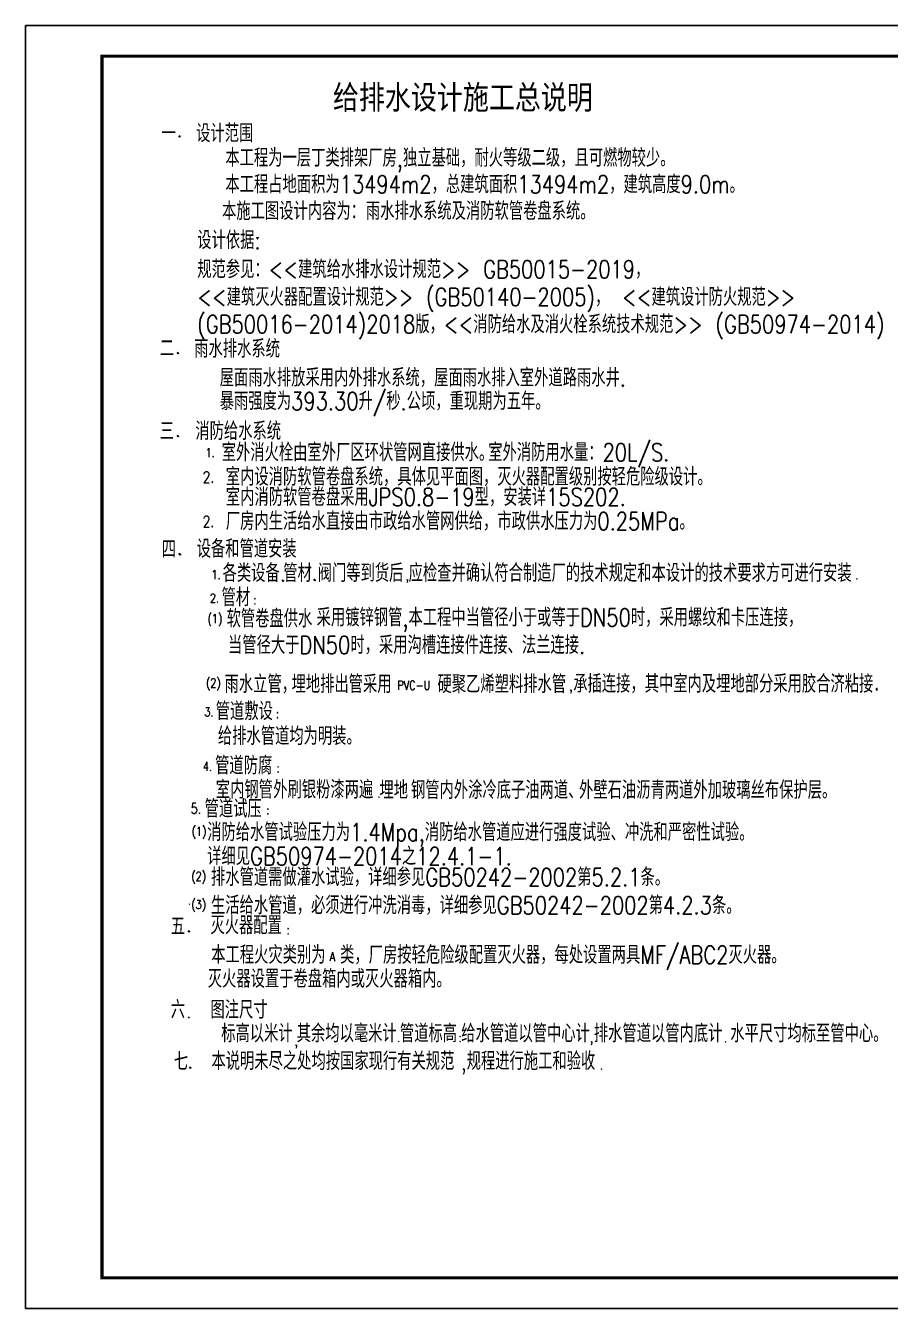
# Model space of a CAD drawing. Extents: x -4407041 to 173436, y -470270 to -29437.
# Drawn here: x -661646 to -590855, y -292187 to -187187 of the extents above; entities that cross this region are included whole.
import ezdxf

# ---------------------------------------------------------------- set-up
doc = ezdxf.new("R2010")
doc.units = 0
doc.header["$LTSCALE"] = 1000
doc.header["$MEASUREMENT"] = 0
for name, color, linetype in [('GL_DIM', 3, 'Continuous'), ('P_PS_', 2, 'Continuous'), ('P_XF_GJ', 7, 'Continuous'), ('PUB_TEXT', 7, 'Continuous'), ('TWT_TITLE', 7, 'Continuous')]:
    doc.layers.add(name, color=color, linetype=linetype)
doc.styles.add('-宋体', font='', dxfattribs={"width": 0.8})
doc.styles.add('_HZTXT', font='txt.shx', dxfattribs={"width": 0.8, "bigfont": 'hztxt.shx'})
doc.styles.add('_SIMPLEX', font='SIMPLEX.shx', dxfattribs={"width": 0.8})
doc.styles.add('DIM_FONT', font='SIMPLEX.shx', dxfattribs={"width": 0.8, "bigfont": 'hztxt.shx'})
doc.styles.get("Standard").update_dxf_attribs({"font": 'gbenor.shx', "bigfont": 'gbcbig.shx'})
doc.styles.get('-宋体').set_extended_font_data('SimSun')

msp = doc.modelspace()

# ---------------------------------------------------------------- linework, layer by layer
at = {"layer": 'GL_DIM'}
for p, q in [((-649108.7, -196206.3), (-649012.3, -196319.7)), ((-648995.7, -196247.9), (-649108.7, -196206.3)), ((-649012.3, -196319.7), (-648990.2, -196292)), ((-648990.2, -196292), (-648995.7, -196247.9)), ((-649136.4, -213989.8), (-649249.4, -213948.2)), ((-649249.4, -213948.2), (-649153, -214061.6)), ((-649153, -214061.6), (-649130.9, -214034)), ((-649130.9, -214034), (-649136.4, -213989.8)), ((-649249.4, -220738.8), (-649153, -220852.2)), ((-649136.4, -220780.4), (-649249.4, -220738.8)), ((-649153, -220852.2), (-649130.9, -220824.6)), ((-649130.9, -220824.6), (-649136.4, -220780.4)), ((-648981.4, -230449.9), (-649094.5, -230408.3)), ((-649094.5, -230408.3), (-648998, -230521.7)), ((-648998, -230521.7), (-648975.9, -230494.1)), ((-648975.9, -230494.1), (-648981.4, -230449.9)), ((-640541.2, -232619.7), (-640654.2, -232578.1)), ((-640654.2, -232578.1), (-640557.8, -232691.5)), ((-640557.8, -232691.5), (-640535.7, -232663.9)), ((-640535.7, -232663.9), (-640541.2, -232619.7)), ((-638059.8, -232509.6), (-637963.3, -232622.9)), ((-637946.7, -232551.2), (-638059.8, -232509.6)), ((-637963.3, -232622.9), (-637941.2, -232595.3)), ((-637941.2, -232595.3), (-637946.7, -232551.2)), ((-648257, -259136.4), (-648234.9, -259108.7)), ((-648234.9, -259108.7), (-648240.4, -259064.6)), ((-648353.4, -261273.7), (-648257, -261387.1)), ((-648240.4, -261315.3), (-648353.4, -261273.7)), ((-648257, -261387.1), (-648234.9, -261359.5)), ((-648234.9, -261359.5), (-648240.4, -261315.3)), ((-648240.4, -268401.4), (-648353.4, -268359.8)), ((-648235.9, -272440.2, 1912.6), (-648139.5, -272553.6, 1912.6)), ((-648122.9, -272481.8, 1912.6), (-648235.9, -272440.2, 1912.6)), ((-648139.5, -272553.6, 1912.6), (-648117.4, -272526, 1912.6)), ((-648117.4, -272526, 1912.6), (-648122.9, -272481.8, 1912.6))]:
    msp.add_line(p, q, dxfattribs=at)
at = {"layer": 'TWT_TITLE'}
msp.add_lwpolyline([(-661645.5, -292186.9), (-475895.5, -292186.9), (-475895.5, -187186.9), (-661645.5, -187186.9)], close=True, dxfattribs=at)
at = {"layer": 'TWT_TITLE', "const_width": 250}
msp.add_lwpolyline([(-655395.5, -289686.9), (-478395.5, -289686.9), (-478395.5, -189686.9), (-655395.5, -189686.9)], close=True, dxfattribs=at)

# ---------------------------------------------------------------- texts
at = {"layer": 'GL_DIM', "style": 'DIM_FONT', "width": 0.8}
for s, height, p in [('1.', 731.25, (-646914.3, -222507.2)), ('2.', 914.06, (-647149.8, -224597.7)), ('2.', 914.06, (-647149.8, -228232.6)), ('1.', 731.25, (-646439.7, -232494.1)), (',', 731.2, (-630543.2, -232583.9)), ('.', 731.2, (-593718.6, -232502.6)), ('2.', 731.25, (-646564.4, -234415.8)), (':', 731.2, (-642999.3, -234546.4)), ('(1)', 731.25, (-646758, -236104.9)), ('(2)', 731.25, (-646883.2, -241357.3)), ('PVC-U', 731.25, (-631225.2, -241553.7)), (',', 731.2, (-617128, -241629.2)), ('3.', 731.25, (-647015.9, -243726)), (':', 731.2, (-641153.2, -243871.5)), (':', 731.2, (-641088.8, -248316.9)), ('.', 731.2, (-632865.5, -250371.5)), (':', 731.2, (-641949.9, -251757.2)), ('(1)', 731.25, (-648055.2, -253503.7)), ('(2)', 731.25, (-648087.6, -257187.8)), ('(3)', 731.25, (-648087.6, -259493.3)), (':', 731.2, (-641515.4, -259263.6, 1912.6)), (':', 731.2, (-640276.3, -261566.2, 1912.6)), (',', 731.2, (-639626.9, -270691.4, 1912.6)), ('.', 731.2, (-631232.6, -270381.6, 1912.6)), (':', 731.2, (-626196, -270381.6, 1912.6)), (',', 731.2, (-615450.4, -270407, 1912.6)), ('.', 731.2, (-604474.4, -270407, 1912.6)), ('.', 731.2, (-614638.3, -272646.1))]:
    msp.add_text(s, height=height, dxfattribs=at).set_placement(p)
at = {"layer": 'P_PS_', "color": 0, "style": 'DIM_FONT', "width": 0.8}
msp.add_text('A', height=731.3, dxfattribs=at).set_placement((-636757.3, -263765.8))
at = {"layer": 'P_XF_GJ', "style": 'DIM_FONT', "width": 0.8}
for s, height, p in [('4.', 731.25, (-647142.2, -248193.6)), ('5.', 853.12, (-648140.4, -251694.7))]:
    msp.add_text(s, height=height, dxfattribs=at).set_placement(p)
at = {"layer": 'PUB_TEXT', "color": 3, "style": '-宋体', "width": 0.8}
msp.add_text('给排水设计施工总说明', height=1950, dxfattribs=at).set_placement((-636489.7, -194021.7))
at = {"layer": 'PUB_TEXT'}
for s, height, style, width, p in [('设计范围', 1462.5, '_HZTXT', 0.8, (-647688.5, -196726.7)), ('一', 1462.5, '_HZTXT', 0.8, (-650524.9, -196726.7)), ('本工程为一层丁类排架厂房,独立基础，耐火等级二级，且可燃物较少。', 1462.5, '_HZTXT', 0.8, (-645296.2, -198738.9)), ('本工程占地面积为13494m2，总建筑面积13494m2，建筑高度9.0m。', 1462.5, '_HZTXT', 0.8, (-645296.2, -200910.4)), ('本施工图设计内容为：', 1462.5, '_HZTXT', 0.8, (-645566.9, -203099.9)), ('雨水排水系统及消防软管卷盘系统。', 1462.5, '_HZTXT', 0.8, (-633789.9, -203088.7)), ('设计依据:', 1462.5, '_HZTXT', 0.8, (-647596.8, -205477)), ('规范参见：<<建筑给水排水设计规范>> GB50015-2019，', 1462.5, '_HZTXT', 0.8, (-647596.8, -207860.6)), ('<<建筑灭火器配置设计规范>> (GB50140-2005)， <<建筑设计防火规范>> ', 1462.5, '_HZTXT', 0.8, (-647596.8, -210130.6)), ('(GB50016-2014)2018版，<<消防给水及消火栓系统技术规范>> (GB50974-2014)', 1462.5, '_HZTXT', 0.8, (-647596.8, -212361.9)), ('二', 1462.5, '_HZTXT', 0.8, (-650665.6, -214320.8)), ('雨水排水系统', 1462.5, '_HZTXT', 0.8, (-647846.8, -214368.9)), ('屋面雨水排放采用内外排水系统，屋面雨水排入室外道路雨水井.', 1462.5, '_HZTXT', 0.8, (-645758.9, -216732.6)), ('暴雨强度为393.30升/秒.公顷，重现期为五年。', 1462.5, '_HZTXT', 0.8, (-645758.9, -218653.3)), ('三', 1462.5, '_HZTXT', 0.8, (-650665.6, -221111.4)), ('消防给水系统', 1462.5, '_HZTXT', 0.8, (-647751.8, -221103.9)), ('室外消火栓由室外厂区环状管网直接供水。', 1462.5, '_HZTXT', 0.8, (-645595.2, -222845.1)), ('室外消防用水量：20L/S.', 1462.5, '_HZTXT', 0.8, (-623775, -222845.1)), ('室内设消防软管卷盘系统，具体见平面图，灭火器配置级别按轻危险级设计。', 1462.5, '_HZTXT', 0.8, (-645258.4, -224844.8)), ('室内消防软管卷盘采用JPS0.8-19型，安装详15S202.', 1462.5, '_HZTXT', 0.8, (-645258.4, -226501.8)), ('厂房内生活给水直接由市政给水管网供给，市政供水压力为0.25MPa。', 1462.5, '_HZTXT', 0.8, (-645258.4, -228479.7)), ('四', 1462.5, '_HZTXT', 0.8, (-650510.6, -230780.9)), ('设备和管道安装', 1462.5, '_HZTXT', 0.8, (-647645.9, -230743.2)), ('各类设备 ', 1462.5, '_HZTXT', 0.8, (-645522, -232721.6)), ('管材 ', 1462.5, '_HZTXT', 0.8, (-640548.3, -232721.6)), ('阀门等到货后', 1462.5, '_HZTXT', 0.8, (-637739.3, -232721.6)), ('应检查并确认符合制造厂的技术规定和本设计的', 1462.5, '_HZTXT', 0.8, (-630294.7, -232721.6)), ('技术要求方可进行安装', 1462.5, '_HZTXT', 0.8, (-605724.7, -232721.6)), ('管材 ', 1462.5, '_HZTXT', 0.8, (-645606.6, -234711.7)), ('软管卷盘供水', 1462.5, '_HZTXT', 0.8, (-645195, -236455.5)), ('采用镀锌钢管,本工程中当管径小于或等于DN50时，采用螺纹和卡压连接，', 1462.5, '_HZTXT', 0.8, (-637825.3, -236362.5)), ('当管径大于DN50时，采用沟槽连接件连接、法兰连接.', 1462.5, '_HZTXT', 0.8, (-645074.2, -238617.6)), ('雨水立管，', 1462.5, '_HZTXT', 0.8, (-645361.9, -241819.6)), ('埋地排出管采用', 1462.5, '_HZTXT', 0.8, (-639877.7, -241819.6)), ('硬聚乙烯塑料排水管', 1462.5, '_HZTXT', 0.8, (-627931.4, -241819.6)), ('承插连接，其中室内及埋地部分采用胶合济粘接．', 1462.5, '_HZTXT', 0.8, (-616817.2, -241790.4)), ('管道敷设', 1462.5, '_HZTXT', 0.8, (-646083.6, -244036.8)), ('给排水管道均为明装。', 1462.5, '_HZTXT', 0.8, (-645908.6, -246072.7)), ('管道防腐', 1462.5, '_HZTXT', 0.8, (-646136, -248482.2)), ('室内钢管', 1462.5, '_HZTXT', 0.8, (-646076.5, -250454.2)), ('外刷银粉漆两遍', 1462.5, '_HZTXT', 0.8, (-641377.2, -250454.2)), ('埋地', 1462.5, '_HZTXT', 0.8, (-632680.1, -250491.4)), ('钢管内外涂冷底子油两道、', 1462.5, '_HZTXT', 0.8, (-630100.1, -250484.4)), ('外壁石油沥青两道外加玻璃丝布保护层。', 1462.5, '_HZTXT', 0.8, (-616341.3, -250484.4)), ('管道试压', 1462.5, '_HZTXT', 0.8, (-646997.1, -252022.3)), ('消防给水管试验压力为1.4Mpa,消防给水管道应进行强度试验、冲洗和严密性试验。', 1462.5, '_HZTXT', 0.8, (-646785.3, -253939.7)), ('详细见GB50974-2014之12.4.1-1.', 1462.5, '_HZTXT', 0.8, (-646785.3, -255910.4)), ('排水管道需做灌水试验，详细参见GB50242-2002第5.2.1条。', 1462.5, '_HZTXT', 0.8, (-646475, -257619.3)), ('生活给水管道，必须进行冲洗消毒，详细参见GB50242-2002第4.2.3条。', 1462.5, '_HZTXT', 0.8, (-646475, -259924.8)), ('五', 1462.5, '_HZTXT', 0.8, (-649769.6, -261646.3)), ('灭火器配置', 1462.5, '_HZTXT', 0.8, (-646516.7, -261563.2, 1912.6)), ('本工程火灾类别为', 1462.5, '_HZTXT', 0.8, (-646453.4, -263982.8, 1912.6)), ('六', 1462.5, '_HZTXT', 0.8, (-649769.6, -268459.3)), ('图注尺寸', 1462.5, '_HZTXT', 0.8, (-646516.7, -268472.1, 1912.6)), ('标高以米计', 1462.5, '_HZTXT', 0.8, (-645633.9, -270410.1, 1912.6)), ('其余均以毫米计', 1462.5, '_HZTXT', 0.8, (-639456.7, -270410.1, 1912.6)), ('管道标高', 1462.5, '_HZTXT', 0.8, (-631007.8, -270410.1, 1912.6)), ('给水管道以管中心计', 1462.5, '_HZTXT', 0.8, (-625986.9, -270410.1, 1912.6)), ('排水管道以管内底计', 1462.5, '_HZTXT', 0.8, (-615129.7, -270410.1, 1912.6)), ('水平尺寸均标至管中心。', 1462.5, '_HZTXT', 0.8, (-603956.8, -270410.1, 1912.6)), ('七', 1462.5, '_HZTXT', 0.8, (-649512.6, -272701.6, 1912.6)), ('本说明未尽之处均按国家现行有关规范', 1462.5, '_HZTXT', 0.8, (-646437.5, -272674.7)), ('规程进行施工和验收', 1462.5, '_HZTXT', 0.8, (-625541.7, -272674.7)), (',', 1170, '_SIMPLEX', 0.6, (-625934.5, -272674.7))]:
    msp.add_text(s, height=height, dxfattribs=dict(at, style=style, width=width)).set_placement(p)
at = {"layer": 'PUB_TEXT', "color": 0, "style": '_HZTXT', "width": 0.8}
for s, p in [('类，厂房按轻危险级配置灭火器，每处设置两具MF/ABC2灭火器。', (-635901.8, -263982.8, 1912.6)), ('灭火器设置于卷盘箱内或灭火器箱内。', (-646736, -265941.9, 1912.6))]:
    msp.add_text(s, height=1462.5, dxfattribs=at).set_placement(p)
at = {"layer": 'PUB_TEXT', "width": 0.6}
msp.add_text(',', height=1170, dxfattribs=at).set_placement((-628134.7, -269469.4, 1912.6))

doc.saveas('drawing.dxf')
